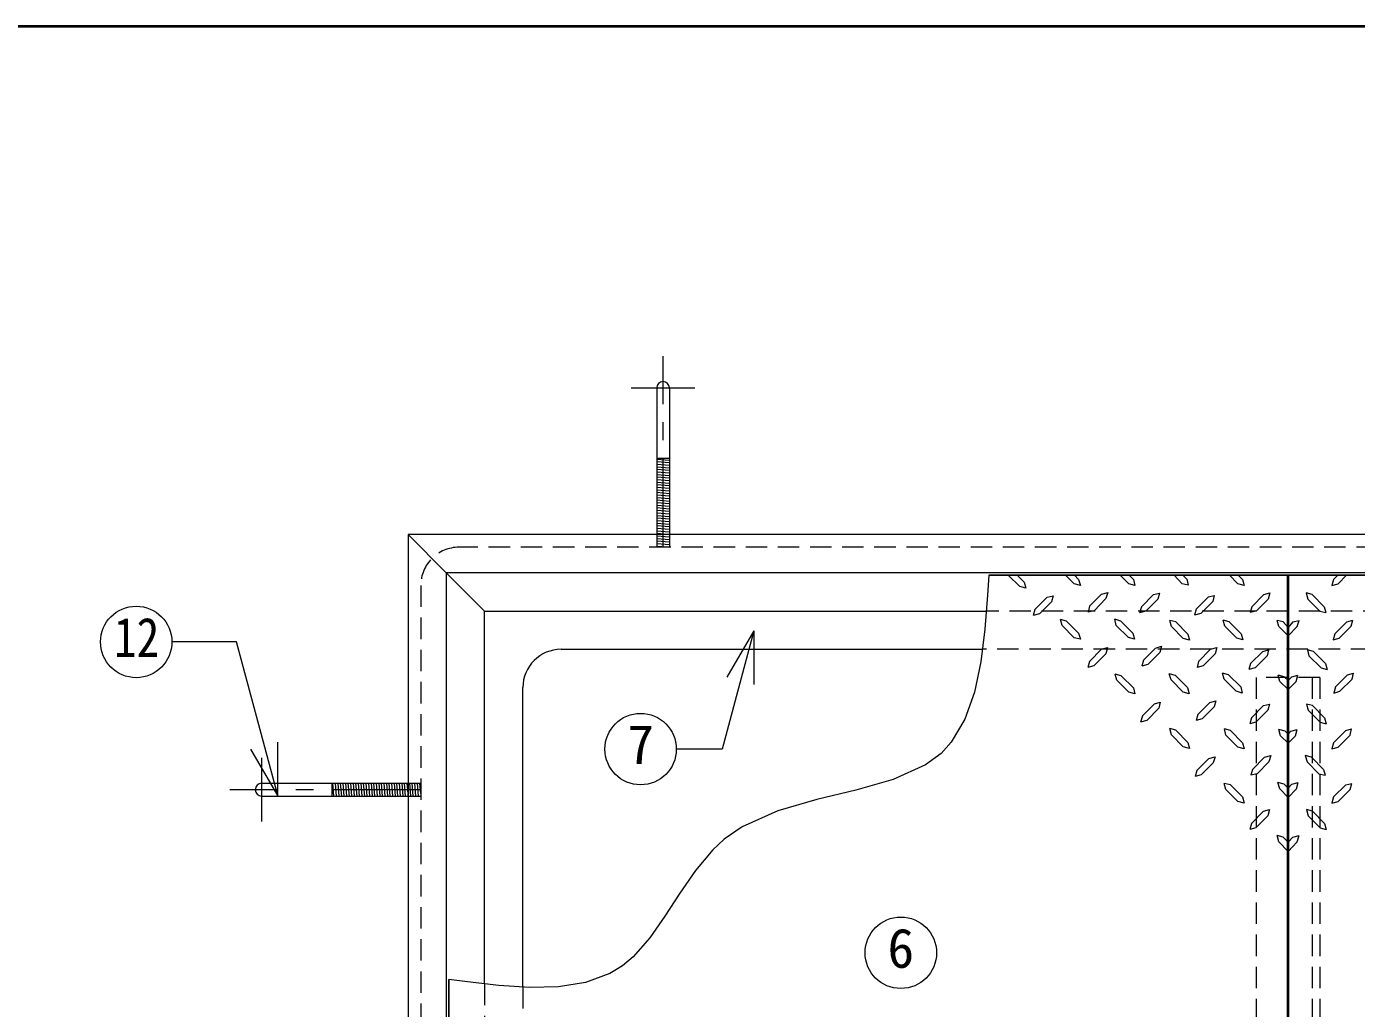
# Model space of a CAD drawing. Units: millimetres at full size, sheet at 1:7; details may follow other scales. Extents: x -1486 to 1349, y -951 to 1016.
# Drawn here: x -744 to -223, y 632 to 1016 of the extents above; entities that cross this region are included whole.
import ezdxf
from ezdxf.enums import TextEntityAlignment as Align

# ---------------------------------------------------------------- set-up
doc = ezdxf.new("R2010")
doc.units = ezdxf.units.MM
doc.header["$LTSCALE"] = 7
doc.linetypes.add('CHAIN1', pattern=[8, 5, -1, 1, -1])
doc.linetypes.add('DASHED1', pattern=[1.8, 1.2, -0.6])
doc.layers.add('0-0', color=4, linetype='Continuous', lineweight=9)
doc.styles.add('ＭＳ ゴシック', font='')
doc.styles.get('ＭＳ ゴシック').set_extended_font_data('MS Gothic')

msp = doc.modelspace()

# ---------------------------------------------------------------- linework, layer by layer
at = {"layer": '0-0', "color": 1, "lineweight": 40}
for p, q in [((1349.039, 1016.339), (-1485.961, 1016.339)), ((-249.461, 472.339), (-249.461, 801.339))]:
    msp.add_line(p, q, dxfattribs=at)
at = {"layer": '0-0', "linetype": 'CHAIN1'}
for p, q in [((-494.461, 812.339), (-494.461, 887.238)), ((-506.961, 874.738), (-481.961, 874.738)), ((-651.86, 729.839), (-651.86, 704.839)), ((-589.461, 717.339), (-664.36, 717.339))]:
    msp.add_line(p, q, dxfattribs=at)
at = {"layer": '0-0', "color": 7, "lineweight": 18}
for p, q in [((-496.961, 874.738), (-496.961, 817.339)), ((-491.961, 874.738), (-491.961, 817.339)), ((95.539, 817.339), (-594.461, 817.339)), ((-594.461, 817.339), (-594.461, 472.339)), ((80.539, 802.339), (-579.461, 802.339)), ((-458.943, 779.559), (-471.353, 733.243)), ((-458.943, 779.559), (-469.443, 761.373)), ((-458.943, 779.559), (-458.943, 758.559)), ((-645.572, 715.004), (-645.572, 736.004)), ((-645.572, 715.004), (-656.072, 733.191)), ((-471.353, 733.243), (-489.275, 733.243)), ((-651.86, 719.839), (-594.461, 719.839)), ((-651.86, 714.839), (-594.461, 714.839))]:
    msp.add_line(p, q, dxfattribs=at)
at = {"layer": '0-0'}
for p, q in [((-496.961, 847.238), (-491.961, 847.238)), ((-491.961, 846.368), (-496.961, 846.776)), ((-491.961, 845.365), (-496.961, 845.773)), ((-491.961, 844.361), (-496.961, 844.77)), ((-491.961, 843.358), (-496.961, 843.766)), ((-491.961, 842.355), (-496.961, 842.763)), ((-491.961, 841.351), (-496.961, 841.76)), ((-491.961, 840.348), (-496.961, 840.756)), ((-491.961, 839.345), (-496.961, 839.753)), ((-491.961, 838.341), (-496.961, 838.75)), ((-491.961, 837.338), (-496.961, 837.746)), ((-491.961, 836.335), (-496.961, 836.743)), ((-491.961, 835.331), (-496.961, 835.74)), ((-491.961, 834.328), (-496.961, 834.736)), ((-491.961, 833.325), (-496.961, 833.733)), ((-491.961, 832.321), (-496.961, 832.73)), ((-491.961, 831.318), (-496.961, 831.726)), ((-491.961, 830.315), (-496.961, 830.723)), ((-491.961, 829.311), (-496.961, 829.72)), ((-491.961, 828.308), (-496.961, 828.716)), ((-491.961, 827.305), (-496.961, 827.713)), ((-491.961, 826.301), (-496.961, 826.71)), ((-491.961, 825.298), (-496.961, 825.706)), ((-491.961, 824.295), (-496.961, 824.703)), ((-491.961, 823.291), (-496.961, 823.7)), ((-491.961, 822.288), (-496.961, 822.696)), ((-491.961, 821.285), (-496.961, 821.693)), ((-491.961, 820.281), (-496.961, 820.69)), ((-491.961, 819.278), (-496.961, 819.686)), ((-491.961, 818.275), (-496.961, 818.683)), ((-492.794, 817.339), (-496.961, 817.68)), ((-579.461, 802.339), (-564.461, 787.339)), ((-359.181, 801.339), (-354.648, 796.914)), ((-355.623, 801.339), (-352.923, 798.639)), ((-336.648, 801.339), (-333.273, 797.964)), ((-315.273, 801.339), (-311.898, 797.964)), ((-309.498, 797.289), (-311.898, 797.964)), ((-311.748, 801.339), (-310.098, 799.689)), ((-310.098, 799.689), (-309.498, 797.289)), ((-294.146, 801.339), (-290.973, 798.039)), ((-288.573, 797.439), (-290.973, 798.039)), ((-290.748, 801.339), (-289.173, 799.764)), ((-289.173, 799.764), (-288.573, 797.439)), ((-272.448, 801.339), (-269.073, 797.964)), ((-266.673, 797.289), (-269.073, 797.964)), ((-268.998, 801.339), (-267.348, 799.689)), ((-267.348, 799.689), (-266.673, 797.289)), ((-231.573, 799.689), (-232.248, 797.289)), ((-232.248, 797.289), (-229.848, 797.964)), ((-229.923, 801.339), (-231.573, 799.689)), ((-226.473, 801.339), (-229.848, 797.964)), ((-348.723, 787.914), (-343.923, 792.714)), ((-343.923, 792.714), (-341.598, 793.314)), ((-341.598, 793.314), (-342.198, 790.914)), ((-306.948, 788.964), (-302.223, 793.764)), ((-285.498, 788.064), (-280.698, 792.864)), ((-280.698, 792.864), (-278.373, 793.464)), ((-278.373, 793.464), (-278.973, 791.064)), ((-263.673, 789.039), (-258.948, 793.839)), ((-258.948, 793.839), (-256.548, 794.439)), ((-256.548, 794.439), (-257.223, 792.039)), ((-242.373, 794.439), (-241.698, 792.039)), ((-239.973, 793.839), (-242.373, 794.439)), ((-235.248, 789.039), (-239.973, 793.839)), ((-564.461, 641.274), (-564.461, 787.339)), ((-564.461, 787.339), (-367.744, 787.339)), ((-348.723, 787.914), (-349.323, 785.589)), ((-346.923, 786.189), (-342.198, 790.914)), ((-327.273, 789.189), (-327.873, 786.864)), ((-325.473, 787.464), (-327.873, 786.864)), ((-325.473, 787.464), (-320.823, 792.189)), ((-306.948, 788.964), (-307.623, 786.639)), ((-305.223, 787.239), (-300.498, 791.964)), ((-285.498, 788.064), (-286.098, 785.739)), ((-283.698, 786.339), (-278.973, 791.064)), ((-263.673, 789.039), (-264.348, 786.714)), ((-261.948, 787.314), (-264.348, 786.714)), ((-261.948, 787.314), (-257.223, 792.039)), ((-236.973, 787.314), (-241.698, 792.039)), ((-236.973, 787.314), (-234.573, 786.714)), ((-235.248, 789.039), (-234.573, 786.714)), ((-346.923, 786.189), (-349.323, 785.589)), ((-336.273, 783.414), (-338.598, 784.014)), ((-337.998, 781.614), (-338.598, 784.014)), ((-336.273, 783.414), (-331.548, 778.614)), ((-316.773, 781.689), (-317.373, 784.089)), ((-315.048, 783.414), (-317.373, 784.089)), ((-315.048, 783.414), (-310.248, 778.689)), ((-305.223, 787.239), (-307.623, 786.639)), ((-293.448, 783.039), (-295.848, 783.639)), ((-295.173, 781.239), (-295.848, 783.639)), ((-293.448, 783.039), (-288.723, 778.314)), ((-283.698, 786.339), (-286.098, 785.739)), ((-274.248, 781.389), (-274.923, 783.789)), ((-272.523, 783.114), (-274.923, 783.789)), ((-272.523, 783.114), (-267.798, 778.389)), ((-251.373, 783.039), (-253.773, 783.639)), ((-253.098, 781.239), (-253.773, 783.639)), ((-251.373, 783.039), (-249.461, 780.854)), ((-247.548, 783.039), (-249.461, 780.854)), ((-247.548, 783.039), (-245.148, 783.639)), ((-245.823, 781.239), (-245.148, 783.639)), ((-226.398, 783.114), (-231.123, 778.389)), ((-226.398, 783.114), (-223.998, 783.789)), ((-224.673, 781.389), (-223.998, 783.789)), ((-337.998, 781.614), (-333.273, 776.889)), ((-316.773, 781.689), (-312.048, 776.964)), ((-309.648, 776.364), (-312.048, 776.964)), ((-310.248, 778.689), (-309.648, 776.364)), ((-295.173, 781.239), (-290.523, 776.589)), ((-288.723, 778.314), (-288.123, 775.914)), ((-274.248, 781.389), (-269.523, 776.664)), ((-267.798, 778.389), (-267.123, 776.064)), ((-253.098, 781.239), (-249.461, 777.602)), ((-245.823, 781.239), (-249.461, 777.602)), ((-231.123, 778.389), (-231.798, 776.064)), ((-224.673, 781.389), (-229.398, 776.664)), ((-534.461, 772.339), (-369.254, 772.339)), ((-327.273, 767.589), (-322.548, 772.389)), ((-322.548, 772.389), (-320.223, 772.989)), ((-320.223, 772.989), (-320.823, 770.589)), ((-306.123, 768.114), (-301.398, 772.839)), ((-301.398, 772.839), (-299.073, 773.514)), ((-299.073, 773.514), (-299.673, 771.114)), ((-288.123, 775.914), (-290.523, 776.589)), ((-284.523, 767.589), (-279.798, 772.389)), ((-279.798, 772.389), (-277.398, 772.989)), ((-277.398, 772.989), (-278.073, 770.589)), ((-267.123, 776.064), (-269.523, 776.664)), ((-231.798, 776.064), (-229.398, 776.664)), ((-327.273, 767.589), (-327.948, 765.264)), ((-325.548, 765.864), (-320.823, 770.589)), ((-306.123, 768.114), (-306.798, 765.714)), ((-304.398, 766.389), (-299.673, 771.114)), ((-284.523, 767.589), (-285.123, 765.264)), ((-282.723, 765.864), (-278.073, 770.589)), ((-264.123, 766.764), (-264.798, 764.364)), ((-264.123, 766.764), (-259.398, 771.489)), ((-262.398, 765.039), (-257.673, 769.764)), ((-236.523, 765.039), (-241.248, 769.764)), ((-234.798, 766.764), (-239.523, 771.489)), ((-234.798, 766.764), (-234.123, 764.364)), ((-325.548, 765.864), (-327.948, 765.264)), ((-314.898, 761.964), (-317.223, 762.639)), ((-316.623, 760.239), (-317.223, 762.639)), ((-314.898, 761.964), (-310.098, 757.239)), ((-304.398, 766.389), (-306.798, 765.714)), ((-293.598, 762.039), (-295.998, 762.714)), ((-295.323, 760.314), (-295.998, 762.714)), ((-293.598, 762.039), (-288.873, 757.314)), ((-282.723, 765.864), (-285.123, 765.264)), ((-272.823, 762.339), (-275.148, 763.014)), ((-274.548, 760.614), (-275.148, 763.014)), ((-272.823, 762.339), (-268.023, 757.614)), ((-262.398, 765.039), (-264.798, 764.364)), ((-250.923, 761.589), (-253.323, 762.189)), ((-252.648, 759.789), (-253.323, 762.189)), ((-250.923, 761.589), (-249.461, 760.127)), ((-247.998, 761.589), (-249.461, 760.127)), ((-247.998, 761.589), (-245.598, 762.189)), ((-246.273, 759.789), (-245.598, 762.189)), ((-236.523, 765.039), (-234.123, 764.364)), ((-226.098, 762.339), (-230.898, 757.614)), ((-226.098, 762.339), (-223.773, 763.014)), ((-224.373, 760.614), (-223.773, 763.014)), ((-549.461, 640.027), (-549.461, 757.339)), ((-316.623, 760.239), (-311.898, 755.514)), ((-310.098, 757.239), (-309.498, 754.914)), ((-295.323, 760.314), (-290.598, 755.589)), ((-288.873, 757.314), (-288.198, 754.914)), ((-274.548, 760.614), (-269.823, 755.889)), ((-268.023, 757.614), (-267.423, 755.214)), ((-252.648, 759.789), (-249.461, 756.602)), ((-246.273, 759.789), (-249.461, 756.602)), ((-230.898, 757.614), (-231.498, 755.214)), ((-224.373, 760.614), (-229.098, 755.889)), ((-309.498, 754.914), (-311.898, 755.514)), ((-288.198, 754.914), (-290.598, 755.589)), ((-284.823, 746.814), (-280.098, 751.539)), ((-267.423, 755.214), (-269.823, 755.889)), ((-259.098, 750.264), (-256.698, 750.864)), ((-256.698, 750.864), (-257.373, 748.464)), ((-242.223, 750.864), (-241.548, 748.464)), ((-239.823, 750.264), (-242.223, 750.864)), ((-231.498, 755.214), (-229.098, 755.889)), ((-306.573, 746.214), (-307.248, 743.814)), ((-304.848, 744.489), (-300.123, 749.214)), ((-284.823, 746.814), (-285.498, 744.414)), ((-283.098, 745.089), (-278.373, 749.814)), ((-263.823, 745.464), (-259.098, 750.264)), ((-262.023, 743.739), (-257.373, 748.464)), ((-236.898, 743.739), (-241.548, 748.464)), ((-235.098, 745.464), (-239.823, 750.264)), ((-304.848, 744.489), (-307.248, 743.814)), ((-295.173, 738.864), (-295.848, 741.264)), ((-293.448, 740.589), (-295.848, 741.264)), ((-293.448, 740.589), (-288.723, 735.864)), ((-283.098, 745.089), (-285.498, 744.414)), ((-272.073, 740.514), (-274.398, 741.114)), ((-273.798, 738.714), (-274.398, 741.114)), ((-272.073, 740.514), (-267.273, 735.714)), ((-263.823, 745.464), (-264.423, 743.139)), ((-262.023, 743.739), (-264.423, 743.139)), ((-252.423, 738.489), (-253.023, 740.889)), ((-250.623, 740.289), (-253.023, 740.889)), ((-248.298, 740.289), (-245.898, 740.889)), ((-246.498, 738.489), (-245.898, 740.889)), ((-236.898, 743.739), (-234.498, 743.139)), ((-235.098, 745.464), (-234.498, 743.139)), ((-226.848, 740.514), (-231.648, 735.714)), ((-226.848, 740.514), (-224.523, 741.114)), ((-225.123, 738.714), (-224.523, 741.114)), ((-295.173, 738.864), (-290.523, 734.139)), ((-288.723, 735.864), (-288.123, 733.464)), ((-273.798, 738.714), (-269.073, 733.989)), ((-267.273, 735.714), (-266.673, 733.389)), ((-252.423, 738.489), (-249.461, 735.527)), ((-250.623, 740.289), (-249.461, 739.127)), ((-248.298, 740.289), (-249.461, 739.127)), ((-246.498, 738.489), (-249.461, 735.527)), ((-231.648, 735.714), (-232.248, 733.389)), ((-225.123, 738.714), (-229.848, 733.989)), ((-288.123, 733.464), (-290.523, 734.139)), ((-266.673, 733.389), (-269.073, 733.989)), ((-263.373, 725.289), (-258.648, 730.089)), ((-258.648, 730.089), (-256.248, 730.689)), ((-256.248, 730.689), (-256.923, 728.289)), ((-242.673, 730.689), (-241.998, 728.289)), ((-240.273, 730.089), (-242.673, 730.689)), ((-235.548, 725.289), (-240.273, 730.089)), ((-232.248, 733.389), (-229.848, 733.989)), ((-285.198, 724.839), (-285.873, 722.439)), ((-285.198, 724.839), (-280.473, 729.564)), ((-283.473, 723.114), (-278.748, 727.839)), ((-263.373, 725.289), (-263.973, 722.964)), ((-261.573, 723.564), (-256.923, 728.289)), ((-237.348, 723.564), (-241.998, 728.289)), ((-235.548, 725.289), (-234.948, 722.964)), ((-624.36, 719.839), (-624.36, 714.839)), ((-623.489, 714.839), (-623.898, 719.839)), ((-622.486, 714.839), (-622.895, 719.839)), ((-621.483, 714.839), (-621.891, 719.839)), ((-620.479, 714.839), (-620.888, 719.839)), ((-619.476, 714.839), (-619.885, 719.839)), ((-618.473, 714.839), (-618.881, 719.839)), ((-617.469, 714.839), (-617.878, 719.839)), ((-616.466, 714.839), (-616.875, 719.839)), ((-615.463, 714.839), (-615.871, 719.839)), ((-614.459, 714.839), (-614.868, 719.839)), ((-613.456, 714.839), (-613.865, 719.839)), ((-612.453, 714.839), (-612.861, 719.839)), ((-611.449, 714.839), (-611.858, 719.839)), ((-610.446, 714.839), (-610.855, 719.839)), ((-609.443, 714.839), (-609.851, 719.839)), ((-608.439, 714.839), (-608.848, 719.839)), ((-607.436, 714.839), (-607.845, 719.839)), ((-606.433, 714.839), (-606.841, 719.839)), ((-605.429, 714.839), (-605.838, 719.839)), ((-604.426, 714.839), (-604.835, 719.839)), ((-603.423, 714.839), (-603.831, 719.839)), ((-602.419, 714.839), (-602.828, 719.839)), ((-601.416, 714.839), (-601.825, 719.839)), ((-600.413, 714.839), (-600.821, 719.839)), ((-599.409, 714.839), (-599.818, 719.839)), ((-598.406, 714.839), (-598.815, 719.839)), ((-597.403, 714.839), (-597.811, 719.839)), ((-596.4, 714.839), (-596.808, 719.839)), ((-595.396, 714.839), (-595.805, 719.839)), ((-594.461, 715.672), (-594.801, 719.839)), ((-283.473, 723.114), (-285.873, 722.439)), ((-272.073, 719.214), (-274.473, 719.814)), ((-273.798, 717.414), (-274.473, 719.814)), ((-261.573, 723.564), (-263.973, 722.964)), ((-252.723, 717.714), (-253.398, 720.114)), ((-250.998, 719.514), (-253.398, 720.114)), ((-250.998, 719.514), (-249.461, 717.977)), ((-247.923, 719.514), (-249.461, 717.977)), ((-247.923, 719.514), (-245.523, 720.114)), ((-246.198, 717.714), (-245.523, 720.114)), ((-237.348, 723.564), (-234.948, 722.964)), ((-226.848, 719.214), (-224.448, 719.814)), ((-225.123, 717.414), (-224.448, 719.814)), ((-273.798, 717.414), (-269.073, 712.764)), ((-272.073, 719.214), (-267.348, 714.489)), ((-267.348, 714.489), (-266.673, 712.089)), ((-252.723, 717.714), (-249.461, 714.321)), ((-246.198, 717.714), (-249.461, 714.321)), ((-231.573, 714.489), (-232.248, 712.089)), ((-226.848, 719.214), (-231.573, 714.489)), ((-225.123, 717.414), (-229.848, 712.764)), ((-266.673, 712.089), (-269.073, 712.764)), ((-259.098, 708.864), (-256.698, 709.539)), ((-256.698, 709.539), (-257.373, 707.139)), ((-242.223, 709.539), (-241.548, 707.139)), ((-239.823, 708.864), (-242.223, 709.539)), ((-232.248, 712.089), (-229.848, 712.764)), ((-263.823, 704.139), (-264.423, 701.739)), ((-263.823, 704.139), (-259.098, 708.864)), ((-262.023, 702.414), (-257.373, 707.139)), ((-236.898, 702.414), (-241.548, 707.139)), ((-235.098, 704.139), (-239.823, 708.864)), ((-235.098, 704.139), (-234.498, 701.739)), ((-262.023, 702.414), (-264.423, 701.739)), ((-253.098, 696.939), (-253.773, 699.339)), ((-251.373, 698.739), (-253.773, 699.339)), ((-251.373, 698.739), (-249.461, 696.827)), ((-247.548, 698.739), (-249.461, 696.827)), ((-247.548, 698.739), (-245.148, 699.339)), ((-245.823, 696.939), (-245.148, 699.339)), ((-236.898, 702.414), (-234.498, 701.739)), ((-253.098, 696.939), (-249.461, 693.156)), ((-245.823, 696.939), (-249.461, 693.156))]:
    msp.add_line(p, q, dxfattribs=at)
at = {"layer": '0-0', "linetype": 'DASHED1'}
for p, q in [((-496.961, 817.339), (-496.961, 812.339)), ((-491.961, 816.268), (-496.961, 816.676)), ((-491.961, 815.265), (-496.961, 815.673)), ((-491.961, 814.261), (-496.961, 814.67)), ((-491.961, 813.258), (-496.961, 813.666)), ((-491.961, 817.271), (-492.794, 817.339)), ((-491.961, 817.339), (-491.961, 812.339)), ((75.539, 812.339), (-574.461, 812.339)), ((-492.998, 812.339), (-496.961, 812.663)), ((-589.461, 797.339), (-589.461, 502.339)), ((65.539, 787.339), (-367.744, 787.339)), ((35.539, 772.339), (-369.254, 772.339)), ((-239.961, 761.339), (-239.961, 472.339)), ((-594.461, 719.839), (-589.461, 719.839)), ((-593.39, 714.839), (-593.798, 719.839)), ((-592.386, 714.839), (-592.795, 719.839)), ((-591.383, 714.839), (-591.791, 719.839)), ((-590.38, 714.839), (-590.788, 719.839)), ((-589.461, 715.876), (-589.785, 719.839)), ((-594.393, 714.839), (-594.461, 715.672)), ((-594.461, 714.839), (-589.461, 714.839)), ((-564.461, 641.274), (-564.461, 472.339)), ((-549.461, 640.027), (-549.461, 472.339))]:
    msp.add_line(p, q, dxfattribs=at)
at = {"layer": '0-0', "color": 5, "lineweight": 25}
for p, q in [((79.539, 801.339), (-366.806, 801.339)), ((-578.461, 642.991), (-578.461, 472.339))]:
    msp.add_line(p, q, dxfattribs=at)
at = {"layer": '0-0', "color": 7, "linetype": 'DASHED1', "lineweight": 18}
for p, q in [((-236.961, 761.339), (-261.961, 761.339)), ((-261.961, 761.339), (-261.961, 472.339)), ((-236.961, 761.339), (-236.961, 472.339))]:
    msp.add_line(p, q, dxfattribs=at)
at = {"layer": '0-0', "color": 7, "lineweight": 18}
for points in [[(-594.461, 817.339), (-579.461, 802.339), (-579.461, 472.339)], [(-366.806, 801.339), (-367.276, 793.502), (-368.287, 780.188), (-369.86, 767.424), (-372.348, 755.56), (-376.109, 744.944), (-381.497, 735.924), (-385.507, 731.562), (-391.595, 727.022), (-404.276, 721.258), (-418.834, 717.112), (-434.236, 713.428), (-449.448, 709.048), (-463.438, 702.817), (-470.584, 697.899), (-475.021, 693.8), (-481.821, 685.691), (-487.913, 676.808), (-493.72, 667.784), (-499.664, 659.253), (-506.17, 651.849), (-510.368, 648.321), (-515.318, 645.293), (-524.845, 641.787), (-535.428, 640.108), (-546.837, 639.856), (-558.842, 640.634), (-571.211, 642.042), (-578.461, 642.991)], [(-645.572, 715.004), (-661.708, 775.226), (-687.029, 775.226)]]:
    msp.add_lwpolyline(points, dxfattribs=at)
at = {"layer": '0-0'}
for points in [[(-352.923, 798.639), (-352.248, 796.239), (-354.648, 796.914)], [(-333.198, 801.339), (-331.548, 799.689), (-330.873, 797.364), (-333.273, 797.964)], [(-327.273, 789.189), (-322.548, 793.989), (-320.148, 794.589), (-320.823, 792.189)], [(-302.223, 793.764), (-299.898, 794.364), (-300.498, 791.964)], [(-331.548, 778.614), (-330.873, 776.289), (-333.273, 776.889)], [(-259.398, 771.489), (-257.073, 772.164), (-257.673, 769.764)], [(-239.523, 771.489), (-241.848, 772.164), (-241.248, 769.764)], [(-306.573, 746.214), (-301.848, 750.939), (-299.523, 751.614), (-300.123, 749.214)], [(-280.098, 751.539), (-277.698, 752.139), (-278.373, 749.814)], [(-280.473, 729.564), (-278.073, 730.164), (-278.748, 727.839)]]:
    msp.add_lwpolyline(points, dxfattribs=at)
at = {"layer": '0-0', "color": 7, "lineweight": 18}
for centre in [(-701.029, 775.226), (-503.275, 733.243), (-401.251, 653.429)]:
    msp.add_circle(centre, 14, dxfattribs=at)
for centre, start, end in [((-494.461, 874.738), 360, 180), ((-651.86, 717.339), 90, 270)]:
    msp.add_arc(centre, 2.5, start, end, dxfattribs=at)
at = {"layer": '0-0', "linetype": 'DASHED1'}
msp.add_arc((-574.461, 797.339), 15, 90, 180, dxfattribs=at)
at = {"layer": '0-0'}
msp.add_arc((-534.461, 757.339), 15, 90, 180, dxfattribs=at)

# ---------------------------------------------------------------- texts
at = {"layer": '0-0', "color": 7, "style": 'ＭＳ ゴシック', "width": 0.85}
msp.add_text('12', height=15.4, dxfattribs=at).set_placement((-709.779, 764.726), align=Align.BOTTOM_LEFT)
at = {"layer": '0-0', "color": 7, "style": 'ＭＳ ゴシック'}
for s, p in [('7', (-508.525, 722.743)), ('6', (-406.501, 642.929))]:
    msp.add_text(s, height=15.4, dxfattribs=at).set_placement(p, align=Align.BOTTOM_LEFT)

doc.saveas('drawing.dxf')
